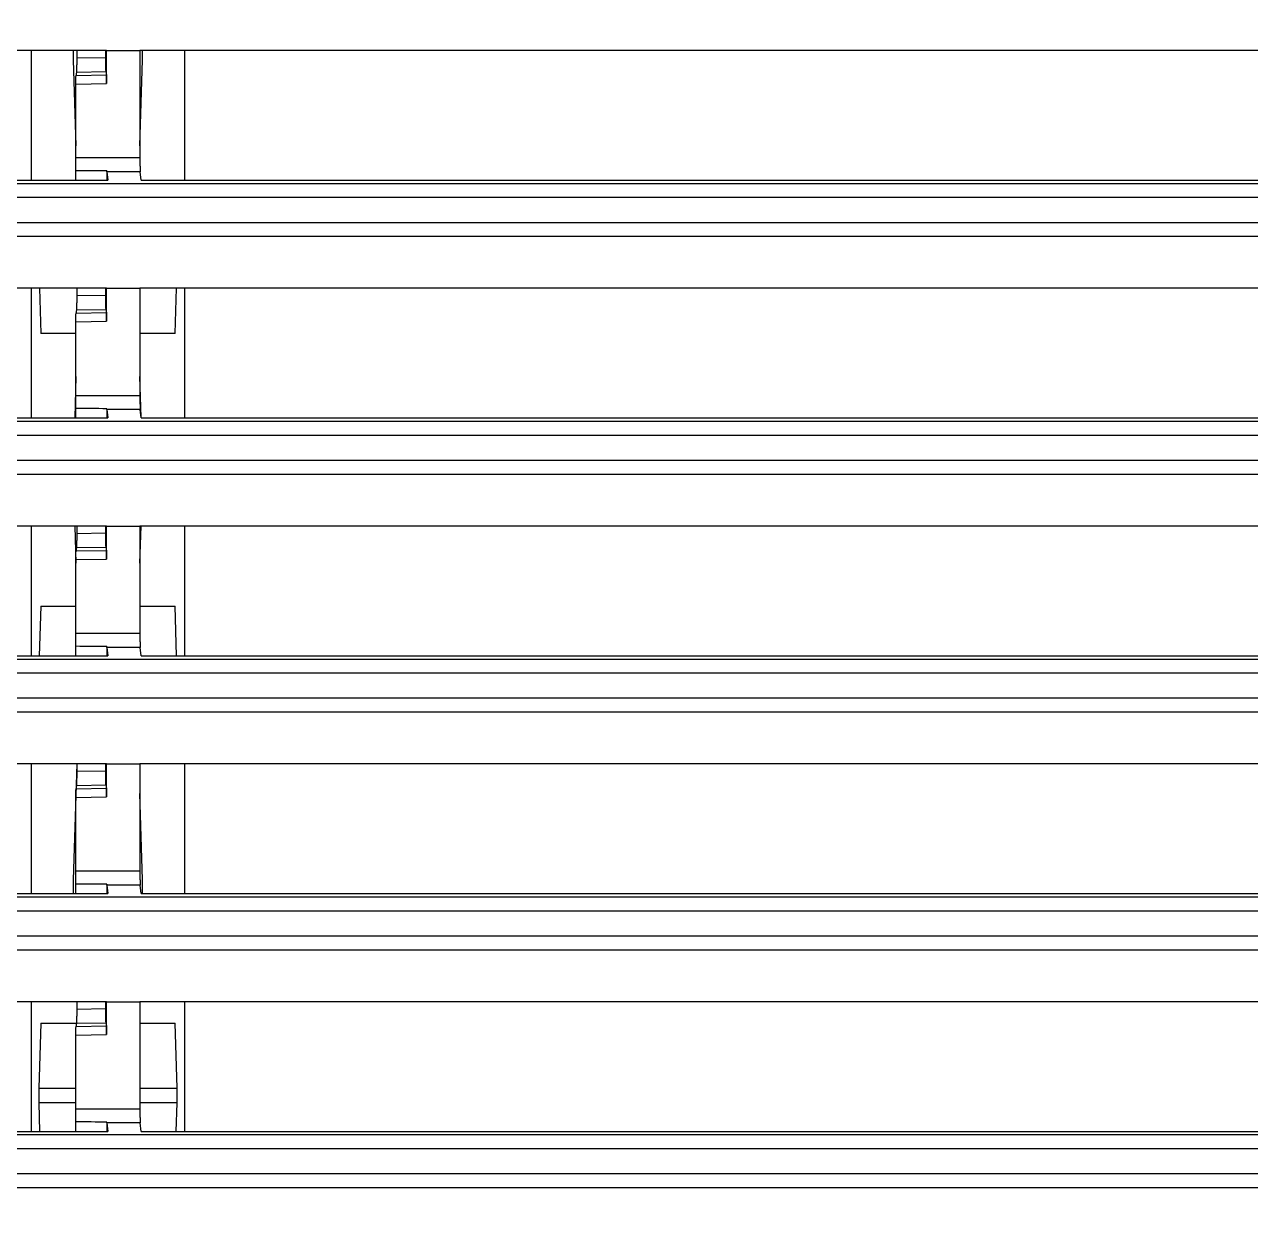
# Model space of a CAD drawing. Header units: millimetres. Extents: x -56261 to 196039, y 9480 to 100001.
# Drawn here: x 33542.11 to 33572.23, y 95793.94 to 95823.14 of the extents above; entities that cross this region are included whole.
import ezdxf

# ---------------------------------------------------------------- set-up
doc = ezdxf.new("R2010")
doc.units = ezdxf.units.MM
doc.set_wipeout_variables(frame=1)
doc.layers.add('SS-AIRCON', color=5, linetype='Continuous')
doc.layers.add('SS-TEXT', color=7, linetype='Continuous')

# ---------------------------------------------------------------- blocks, each defined once
blk = doc.blocks.new('I48T')
at = {"layer": 'SS-AIRCON', "color": 0, "linetype": 'Continuous'}
for p, q in [((580.0736, -84.77954), (-580.0737, -84.77954)), ((-599.9007, -85.26793), (599.9006, -85.26793)), ((599.9006, -86.18208), (-599.9007, -86.18208)), ((578.5326, -86.68017), (-578.5326, -86.68017)), ((210.3008, -86.79772), (126.9009, -86.79772)), ((208.75, -91.46102), (208.75, -86.79772)), ((209.0441, -86.79772), (209.013, -87.82646)), ((210.3008, -86.79772), (210.3429, -87.09899)), ((294.9008, -86.79772), (211.5009, -86.79772)), ((211.543, -87.09899), (211.5009, -86.79772)), ((213.9869, -87.82646), (213.9558, -86.79772)), ((214.25, -86.79772), (214.25, -91.46102)), ((210.3429, -87.09899), (211.543, -87.09899)), ((210.3485, -91.46102), (210.3485, -87.5976)), ((210.3485, -87.5976), (212.6515, -87.5976)), ((212.6515, -87.5976), (212.6515, -90.2562)), ((209.013, -87.82646), (210.3485, -87.82646)), ((212.6515, -87.82646), (213.9869, -87.82646)), ((209.013, -88.34608), (209.0837, -90.68435)), ((210.3485, -88.34608), (209.013, -88.34608)), ((213.9869, -88.34608), (212.6515, -88.34608)), ((213.9162, -90.68435), (213.9869, -88.34608)), ((212.6515, -90.2562), (211.5486, -90.27548)), ((211.5486, -90.27548), (211.5486, -91.46102)), ((210.3485, -90.68435), (209.0837, -90.68435)), ((211.552, -90.57505), (212.648, -90.5559)), ((211.582, -90.70296), (211.552, -90.57505)), ((212.6178, -90.6858), (211.582, -90.70296)), ((212.648, -90.5559), (212.6178, -90.6858)), ((213.9162, -90.68435), (212.6182, -90.68435)), ((211.5878, -91.2021), (212.612, -91.18513)), ((211.5878, -91.46102), (211.5878, -91.2021)), ((212.612, -91.18513), (212.612, -91.46102)), ((126.9486, -91.46102), (210.3485, -91.46102)), ((211.5486, -91.46102), (210.3485, -91.46102)), ((211.5486, -91.46102), (294.9485, -91.46102)), ((580.0736, -93.32954), (-580.0737, -93.32954)), ((-599.9007, -93.81793), (599.9006, -93.81793)), ((599.9006, -94.73208), (-599.9007, -94.73208)), ((578.5326, -95.23017), (-578.5326, -95.23017)), ((210.3008, -95.34772), (126.9009, -95.34772)), ((208.75, -100.01102), (208.75, -95.34772)), ((210.3008, -95.34772), (210.3429, -95.64899)), ((210.3429, -95.64899), (211.543, -95.64899)), ((294.9008, -95.34772), (211.5009, -95.34772)), ((211.543, -95.64899), (211.5009, -95.34772)), ((214.25, -95.34772), (214.25, -100.01102)), ((210.2548, -95.84763), (210.3485, -98.94441)), ((212.6192, -100.01102), (212.7451, -95.84763)), ((210.3485, -100.01102), (210.3485, -96.1476)), ((210.3485, -96.1476), (212.6515, -96.1476)), ((212.6515, -96.1476), (212.6515, -98.8062)), ((212.6515, -98.8062), (211.5486, -98.82548)), ((211.5486, -98.82548), (211.5486, -100.01102)), ((211.552, -99.12505), (212.648, -99.1059)), ((211.582, -99.25296), (211.552, -99.12505)), ((212.648, -99.1059), (212.6178, -99.2358)), ((212.6178, -99.2358), (211.582, -99.25296)), ((126.9486, -100.01102), (210.3485, -100.01102)), ((211.5486, -100.01102), (210.3485, -100.01102)), ((211.5486, -100.01102), (294.9485, -100.01102)), ((211.5878, -99.7521), (212.612, -99.73513)), ((211.5878, -100.01102), (211.5878, -99.7521)), ((212.612, -99.73513), (212.612, -100.01102)), ((580.0736, -101.87954), (-580.0737, -101.87954)), ((-599.9007, -102.36793), (599.9006, -102.36793)), ((599.9006, -103.28208), (-599.9007, -103.28208)), ((578.5326, -103.78017), (-578.5326, -103.78017)), ((210.3008, -103.89772), (126.9009, -103.89772)), ((208.75, -108.56102), (208.75, -103.89772)), ((209.0297, -103.89772), (209.0837, -105.68435)), ((210.3008, -103.89772), (210.3429, -104.19899)), ((294.9008, -103.89772), (211.5009, -103.89772)), ((211.543, -104.19899), (211.5009, -103.89772)), ((213.9162, -105.68435), (213.9702, -103.89772)), ((214.25, -103.89772), (214.25, -108.56102)), ((210.3429, -104.19899), (211.543, -104.19899)), ((210.3485, -104.6976), (212.6515, -104.6976)), ((210.3485, -108.56102), (210.3485, -104.6976)), ((212.6515, -104.6976), (212.6515, -107.3562)), ((210.3485, -105.68435), (209.0837, -105.68435)), ((213.9162, -105.68435), (212.6515, -105.68435)), ((210.3485, -107.22771), (210.3081, -108.56102)), ((212.6515, -107.3562), (211.5486, -107.37548)), ((211.5486, -107.37548), (211.5486, -108.56102)), ((212.6918, -108.56102), (212.6515, -107.22773)), ((211.552, -107.67505), (212.648, -107.6559)), ((211.582, -107.80296), (211.552, -107.67505)), ((212.6178, -107.7858), (211.582, -107.80296)), ((212.648, -107.6559), (212.6178, -107.7858)), ((211.5878, -108.3021), (212.612, -108.28513)), ((211.5878, -108.56102), (211.5878, -108.3021)), ((212.612, -108.28513), (212.612, -108.56102)), ((126.9486, -108.56102), (210.3485, -108.56102)), ((211.5486, -108.56102), (210.3485, -108.56102)), ((211.5486, -108.56102), (294.9485, -108.56102)), ((580.0736, -110.42954), (-580.0737, -110.42954)), ((-599.9007, -110.91793), (599.9006, -110.91793)), ((599.9006, -111.83208), (-599.9007, -111.83208)), ((578.5326, -112.33017), (-578.5326, -112.33017)), ((210.3008, -112.44772), (126.9009, -112.44772)), ((208.75, -117.11102), (208.75, -112.44772)), ((210.3008, -112.44772), (210.3429, -112.74899)), ((210.3039, -112.46938), (210.3485, -113.94441)), ((210.3429, -112.74899), (211.543, -112.74899)), ((294.9008, -112.44772), (211.5009, -112.44772)), ((211.543, -112.74899), (211.5009, -112.44772)), ((212.6515, -113.94439), (212.6967, -112.44772)), ((214.25, -112.44772), (214.25, -117.11102)), ((210.3485, -113.2476), (212.6515, -113.2476)), ((210.3485, -117.11102), (210.3485, -113.2476)), ((212.6515, -113.2476), (212.6515, -115.9062)), ((209.0837, -115.4882), (209.0347, -117.11102)), ((209.0837, -115.4882), (210.3485, -115.4882)), ((212.6515, -115.4882), (213.9162, -115.4882)), ((213.9653, -117.11102), (213.9162, -115.4882)), ((212.6515, -115.9062), (211.5486, -115.92548)), ((211.5486, -115.92548), (211.5486, -117.11102)), ((211.552, -116.22505), (212.648, -116.2059)), ((211.582, -116.35296), (211.552, -116.22505)), ((212.6178, -116.3358), (211.582, -116.35296)), ((212.648, -116.2059), (212.6178, -116.3358)), ((126.9486, -117.11102), (210.3485, -117.11102)), ((211.5486, -117.11102), (210.3485, -117.11102)), ((211.5486, -117.11102), (294.9485, -117.11102)), ((211.5878, -116.8521), (212.612, -116.83513)), ((211.5878, -117.11102), (211.5878, -116.8521)), ((212.612, -116.83513), (212.612, -117.11102)), ((580.0736, -118.97954), (-580.0737, -118.97954)), ((-599.9007, -119.46793), (599.9006, -119.46793)), ((599.9006, -120.38208), (-599.9007, -120.38208)), ((578.5326, -120.88017), (-578.5326, -120.88017)), ((210.3008, -120.99772), (126.9009, -120.99772)), ((208.75, -125.66102), (208.75, -120.99772)), ((210.3008, -120.99772), (210.3429, -121.29899)), ((294.9008, -120.99772), (211.5009, -120.99772)), ((211.543, -121.29899), (211.5009, -120.99772)), ((214.25, -120.99772), (214.25, -125.66102)), ((210.3429, -121.29899), (211.543, -121.29899)), ((210.3485, -121.7976), (212.6515, -121.7976)), ((210.3485, -125.66102), (210.3485, -121.7976)), ((212.6515, -121.7976), (212.6515, -124.4562)), ((210.3485, -122.22771), (210.2548, -125.32427)), ((212.7452, -125.32427), (212.6515, -122.22773)), ((212.6515, -124.4562), (211.5486, -124.47548)), ((211.5486, -124.47548), (211.5486, -125.66102)), ((211.552, -124.77505), (212.648, -124.7559)), ((212.648, -124.7559), (212.6178, -124.8858)), ((211.582, -124.90296), (211.552, -124.77505)), ((212.6178, -124.8858), (211.582, -124.90296)), ((211.5878, -125.4021), (212.612, -125.38513)), ((211.5878, -125.66102), (211.5878, -125.4021)), ((212.612, -125.38513), (212.612, -125.66102)), ((126.9486, -125.66102), (210.3485, -125.66102)), ((211.5486, -125.66102), (210.3485, -125.66102)), ((211.5486, -125.66102), (294.9485, -125.66102))]:
    blk.add_line(p, q, dxfattribs=at)
for points in [[(210.3485, -87.59745), (210.3485, -87.57723, 0.00015337), (210.3485, -87.55662, 0.0001437), (210.3485, -87.53561, 0.00014236), (210.3485, -87.51426, 0.00015145), (210.3484, -87.49263, 0.00015746), (210.3484, -87.47079, 0.00016341), (210.3483, -87.4488, 0.00016954), (210.3483, -87.42672, 0.00017858), (210.3482, -87.40464, 0.00018746), (210.3481, -87.38265, 0.00019883), (210.3479, -87.36084, 0.00021078), (210.3478, -87.33929, 0.00022578), (210.3476, -87.31812, 0.00024261), (210.3474, -87.29741, 0.00026356), (210.3473, -87.27727, 0.00028664), (210.347, -87.2578, 0.00031353), (210.3468, -87.2391, 0.00035057), (210.3466, -87.22125, 0.0004005), (210.3463, -87.20437, 0.00044361), (210.346, -87.18851, 0.00047514), (210.3457, -87.17382, 0.00060298), (210.3454, -87.16022, 0.00085673), (210.3451, -87.14781, 0.00082928), (210.3448, -87.13689, 0.0003716), (210.3445, -87.12765, 0.0014961), (210.3441, -87.11885, 0.00440967), (210.3436, -87.10925, 0.00430204), (210.3428, -87.09907, 0.00349237)], [(212.6559, -87.13817), (212.6556, -87.147, 0.00100361), (212.6553, -87.15661, 0.00084874), (212.655, -87.16704, 0.00072073), (212.6547, -87.17823, 0.00062783), (212.6544, -87.19016, 0.00055036), (212.6542, -87.20278, 0.00048849), (212.6539, -87.21607, 0.00043629), (212.6537, -87.22997, 0.00039437), (212.6535, -87.24446, 0.0003584), (212.6532, -87.25947, 0.00032825), (212.653, -87.27496, 0.00030231), (212.6529, -87.29088, 0.00027992), (212.6527, -87.30718, 0.00026097), (212.6525, -87.3238, 0.0002443), (212.6524, -87.34071, 0.0002295), (212.6522, -87.35785, 0.0002154), (212.6521, -87.37515, 0.00020575), (212.652, -87.39261, 0.00019822), (212.6519, -87.41017, 0.00018544), (212.6518, -87.4277, 0.00016802), (212.6518, -87.44514, 0.00017483), (212.6517, -87.4628, 0.00019427), (212.6516, -87.48075, 0.00014924), (212.6516, -87.49757, 0.00006428), (212.6516, -87.51273, 0.00018985), (212.6516, -87.53175, 0.0003092), (212.6516, -87.56037, 0.00015642), (212.6516, -87.59745, 0.00008633)], [(209.0129, -87.82638), (209.0128, -87.83179, 0.00059823), (209.0126, -87.83763, 0.00050128), (209.0125, -87.84391, 0.00044422), (209.0123, -87.85063, 0.00042169), (209.0122, -87.85782, 0.0003908), (209.012, -87.86545, 0.00036386), (209.0119, -87.87356, 0.00033779), (209.0118, -87.88213, 0.00031943), (209.0116, -87.89117, 0.00029985), (209.0115, -87.90066, 0.00028526), (209.0114, -87.91061, 0.00026991), (209.0112, -87.921, 0.00025873), (209.0111, -87.93183, 0.00024679), (209.011, -87.94307, 0.00023813), (209.0109, -87.95471, 0.00022888), (209.0108, -87.96671, 0.00022227), (209.0107, -87.97907, 0.00021523), (209.0107, -87.99174, 0.0002103), (209.0106, -88.0047, 0.00020512), (209.0105, -88.0179, 0.00020162), (209.0105, -88.03131, 0.00019808), (209.0105, -88.0449, 0.00019583), (209.0104, -88.05862, 0.00019376), (209.0104, -88.07242, 0.00019267), (209.0104, -88.08627, 0.000192), (209.0104, -88.10012, 0.000192), (209.0104, -88.11392, 0.00019268), (209.0105, -88.12764, 0.00019378), (209.0105, -88.14123, 0.00019586), (209.0105, -88.15464, 0.00019813), (209.0106, -88.16784, 0.00020166), (209.0107, -88.1808, 0.00020511), (209.0107, -88.19346, 0.00021038), (209.0108, -88.20582, 0.0002156), (209.0109, -88.21782, 0.0002223), (209.011, -88.22946, 0.00022791), (209.0111, -88.24069, 0.00023853), (209.0112, -88.25152, 0.00025102), (209.0114, -88.26191, 0.00025786), (209.0115, -88.27185, 0.00025481), (209.0116, -88.2813, 0.00028954), (209.0118, -88.29038, 0.00035467), (209.0119, -88.29912, 0.00030441), (209.012, -88.30705, 0.00014209), (209.0122, -88.31398, 0.00043603), (209.0123, -88.32186, 0.00085139), (209.0126, -88.33269, 0.00051712), (209.0129, -88.34609, 0.00031402)], [(213.9868, -88.34609), (213.987, -88.34069, 0.0006535), (213.9871, -88.33485, 0.00054755), (213.9873, -88.32857, 0.00048517), (213.9874, -88.32186, 0.00046054), (213.9876, -88.31468, 0.00042677), (213.9878, -88.30705, 0.00039732), (213.9879, -88.29894, 0.00036882), (213.9881, -88.29038, 0.00034876), (213.9882, -88.28134, 0.00032736), (213.9884, -88.27185, 0.00031142), (213.9885, -88.2619, 0.00029464), (213.9886, -88.25152, 0.00028242), (213.9887, -88.24069, 0.00026937), (213.9889, -88.22946, 0.00025991), (213.989, -88.21782, 0.0002498), (213.9891, -88.20582, 0.00024258), (213.9892, -88.19346, 0.00023488), (213.9892, -88.1808, 0.00022949), (213.9893, -88.16784, 0.00022383), (213.9894, -88.15464, 0.00022), (213.9894, -88.14123, 0.00021612), (213.9895, -88.12764, 0.00021366), (213.9895, -88.11392, 0.0002114), (213.9895, -88.10012, 0.0002102), (213.9895, -88.08627, 0.00020946), (213.9895, -88.07242, 0.00020945), (213.9895, -88.05862, 0.00021018), (213.9895, -88.0449, 0.00021137), (213.9894, -88.03131, 0.00021363), (213.9894, -88.0179, 0.0002161), (213.9893, -88.0047, 0.00021994), (213.9892, -87.99174, 0.00022369), (213.9892, -87.97907, 0.00022943), (213.9891, -87.96671, 0.0002351), (213.989, -87.95471, 0.0002424), (213.9889, -87.94307, 0.00024851), (213.9887, -87.93184, 0.00026007), (213.9886, -87.921, 0.00027368), (213.9885, -87.9106, 0.00028112), (213.9884, -87.90066, 0.00027777), (213.9882, -87.89121, 0.00031562), (213.9881, -87.88213, 0.00038658), (213.9879, -87.87338, 0.00033177), (213.9878, -87.86545, 0.00015485), (213.9876, -87.85852, 0.00047517), (213.9874, -87.85063, 0.00092765), (213.9872, -87.83979, 0.00056334), (213.9868, -87.82638, 0.00034205)], [(211.5521, -90.57495), (211.5519, -90.57391, -0.02772525), (211.5518, -90.57219, -0.00986807), (211.5516, -90.56976, -0.00505837), (211.5514, -90.56662, -0.0032571), (211.5512, -90.56271, -0.00220412), (211.5511, -90.55806, -0.00160906), (211.5509, -90.55261, -0.00121372), (211.5507, -90.5464, -0.00096786), (211.5505, -90.5394, -0.0007816), (211.5504, -90.53164, -0.00065391), (211.5502, -90.52311, -0.00055141), (211.55, -90.51386, -0.0004774), (211.5499, -90.50388, -0.00041599), (211.5497, -90.49326, -0.00036992), (211.5496, -90.48198, -0.00032952), (211.5495, -90.47014, -0.00029716), (211.5493, -90.45776, -0.00027246), (211.5492, -90.4449, -0.00025459), (211.5491, -90.4316, -0.00023021), (211.549, -90.41799, -0.00020352), (211.5489, -90.40418, -0.00020736), (211.5488, -90.38991, -0.00022641), (211.5488, -90.37515, -0.00016951), (211.5487, -90.36117, -0.00007124), (211.5487, -90.34843, -0.0002133), (211.5486, -90.33225, -0.00034135), (211.5486, -90.30765, -0.00016981), (211.5486, -90.27563, -0.0000924)], [(212.6178, -90.68586), (212.6176, -90.68789, 0.02444656), (212.6173, -90.6913, 0.00855299), (212.617, -90.69613, 0.00428429), (212.6167, -90.70236, 0.00269068), (212.6164, -90.71006, 0.00180582), (212.6161, -90.71915, 0.00131076), (212.6158, -90.72968, 0.0009873), (212.6155, -90.74156, 0.00078374), (212.6153, -90.7548, 0.00063344), (212.615, -90.76928, 0.00052844), (212.6147, -90.78499, 0.00044656), (212.6145, -90.80181, 0.00038579), (212.6142, -90.81968, 0.00033704), (212.614, -90.83849, 0.00029908), (212.6138, -90.85815, 0.00026727), (212.6136, -90.87854, 0.00024068), (212.6134, -90.89956, 0.00022106), (212.6132, -90.92112, 0.00020579), (212.6131, -90.94313, 0.000187), (212.6129, -90.96536, 0.00016568), (212.6128, -90.98767, 0.00016773), (212.6127, -91.01043, 0.00018106), (212.6126, -91.03369, 0.00013791), (212.6125, -91.05557, 0.00006181), (212.6124, -91.07536, 0.0001693), (212.6123, -91.10012, 0.0002693), (212.6122, -91.13725, 0.00013675), (212.6122, -91.18531, 0.00007602)], [(210.2543, -95.34772), (210.2542, -95.35419, 0.00042121), (210.254, -95.36106, 0.00036715), (210.2539, -95.36833, 0.00033435), (210.2538, -95.37599, 0.00032252), (210.2536, -95.38406, 0.00030492), (210.2535, -95.39252, 0.00028902), (210.2534, -95.40139, 0.00027327), (210.2533, -95.41064, 0.00026225), (210.2531, -95.42028, 0.00025018), (210.253, -95.43029, 0.00024116), (210.2529, -95.44066, 0.0002315), (210.2528, -95.45137, 0.0002245), (210.2527, -95.46241, 0.00021694), (210.2527, -95.47375, 0.00021151), (210.2526, -95.48539, 0.00020568), (210.2525, -95.49727, 0.00020155), (210.2524, -95.50939, 0.00019726), (210.2524, -95.52171, 0.00019439), (210.2523, -95.53421, 0.0001913), (210.2523, -95.54685, 0.00018907), (210.2523, -95.55959, 0.00018772), (210.2523, -95.57241, 0.00018802), (210.2523, -95.58526, 0.00018264), (210.2523, -95.59812, 0.0001706), (210.2523, -95.61094, 0.00016606), (210.2523, -95.62369, 0.00016757), (210.2523, -95.63635, 0.00016931), (210.2524, -95.64886, 0.00017076), (210.2524, -95.66121, 0.00017329), (210.2525, -95.67336, 0.00017592), (210.2525, -95.68528, 0.00017968), (210.2526, -95.69695, 0.00018319), (210.2527, -95.70834, 0.00018837), (210.2528, -95.71942, 0.00019338), (210.2528, -95.73018, 0.0001997), (210.2529, -95.7406, 0.00020493), (210.253, -95.75066, 0.00021463), (210.2531, -95.76035, 0.00022599), (210.2532, -95.76967, 0.00023197), (210.2534, -95.77858, 0.0002289), (210.2535, -95.78706, 0.00026012), (210.2536, -95.79523, 0.00031872), (210.2537, -95.80311, 0.00027202), (210.2538, -95.81027, 0.0001249), (210.2539, -95.81654, 0.00038965), (210.2541, -95.82372, 0.00075663), (210.2543, -95.83366, 0.00045356), (210.2546, -95.846, 0.00027301)], [(210.3485, -96.14744), (210.3485, -96.12722, 0.00015338), (210.3485, -96.10661, 0.00014371), (210.3485, -96.0856, 0.00014236), (210.3485, -96.06426, 0.00015145), (210.3484, -96.04263, 0.00015746), (210.3484, -96.02079, 0.00016341), (210.3483, -95.99879, 0.00016954), (210.3483, -95.97671, 0.00017858), (210.3482, -95.95464, 0.00018746), (210.3481, -95.93265, 0.00019883), (210.3479, -95.91084, 0.00021078), (210.3478, -95.88929, 0.00022578), (210.3476, -95.86812, 0.00024261), (210.3474, -95.8474, 0.00026356), (210.3473, -95.82727, 0.00028663), (210.347, -95.80779, 0.00031352), (210.3468, -95.7891, 0.00035057), (210.3466, -95.77125, 0.00040049), (210.3463, -95.75436, 0.0004436), (210.346, -95.73851, 0.00047513), (210.3457, -95.72381, 0.00060295), (210.3454, -95.71022, 0.00085669), (210.3451, -95.69781, 0.00082923), (210.3448, -95.68688, 0.00037157), (210.3445, -95.67765, 0.00149598), (210.3441, -95.66884, 0.00440916), (210.3436, -95.65924, 0.0043013), (210.3428, -95.64906, 0.0034916)], [(212.7451, -95.846), (212.7452, -95.84099, 0.00056706), (212.7454, -95.83561, 0.00048101), (212.7455, -95.82985, 0.00042957), (212.7457, -95.82372, 0.0004089), (212.7458, -95.81719, 0.00038053), (212.7459, -95.81027, 0.00035557), (212.7461, -95.80295, 0.00033124), (212.7462, -95.79523, 0.0003139), (212.7463, -95.7871, 0.00029532), (212.7465, -95.77858, 0.00028133), (212.7466, -95.76966, 0.00026652), (212.7467, -95.76035, 0.0002556), (212.7468, -95.75066, 0.00024388), (212.7469, -95.7406, 0.00023526), (212.747, -95.73018, 0.00022597), (212.7471, -95.71942, 0.00021921), (212.7472, -95.70834, 0.00021193), (212.7473, -95.69695, 0.0002067), (212.7474, -95.68528, 0.00020111), (212.7474, -95.67336, 0.00019718), (212.7475, -95.66121, 0.00019304), (212.7476, -95.64886, 0.00019022), (212.7476, -95.63635, 0.00018739), (212.7476, -95.62369, 0.00018562), (212.7477, -95.61094, 0.00018393), (212.7477, -95.59812, 0.00018294), (212.7477, -95.58526, 0.00018331), (212.7477, -95.57241, 0.00018547), (212.7476, -95.55959, 0.00018693), (212.7476, -95.54685, 0.00018768), (212.7476, -95.53421, 0.00018934), (212.7475, -95.52171, 0.00019124), (212.7475, -95.50939, 0.00019434), (212.7474, -95.49727, 0.00019753), (212.7474, -95.48538, 0.0002015), (212.7473, -95.47375, 0.00020464), (212.7472, -95.46241, 0.00021177), (212.7471, -95.45137, 0.00022072), (212.747, -95.44065, 0.00022349), (212.7469, -95.43029, 0.00021784), (212.7468, -95.42034, 0.00024499), (212.7467, -95.41064, 0.00029709), (212.7466, -95.40118, 0.00024844), (212.7464, -95.39252, 0.00011072), (212.7463, -95.38489, 0.00035167), (212.7462, -95.37599, 0.00066567), (212.7459, -95.36345, 0.00038558), (212.7456, -95.34772, 0.00022703)], [(212.6559, -95.68816), (212.6556, -95.69699, 0.00100346), (212.6553, -95.70661, 0.00084863), (212.655, -95.71704, 0.00072064), (212.6547, -95.72822, 0.00062777), (212.6544, -95.74016, 0.00055031), (212.6542, -95.75277, 0.00048845), (212.6539, -95.76607, 0.00043626), (212.6537, -95.77997, 0.00039434), (212.6535, -95.79446, 0.00035838), (212.6532, -95.80946, 0.00032823), (212.653, -95.82495, 0.00030229), (212.6529, -95.84087, 0.00027991), (212.6527, -95.85717, 0.00026096), (212.6525, -95.8738, 0.00024429), (212.6524, -95.89071, 0.0002295), (212.6522, -95.90784, 0.00021539), (212.6521, -95.92515, 0.00020575), (212.652, -95.9426, 0.00019822), (212.6519, -95.96016, 0.00018544), (212.6518, -95.9777, 0.00016802), (212.6518, -95.99514, 0.00017483), (212.6517, -96.01279, 0.00019427), (212.6516, -96.03074, 0.00014925), (212.6516, -96.04756, 0.00006428), (212.6516, -96.06273, 0.00018986), (212.6516, -96.08174, 0.00030921), (212.6516, -96.11036, 0.00015643), (212.6516, -96.14744, 0.00008633)], [(211.5521, -99.12494), (211.5519, -99.1239, -0.02774897), (211.5518, -99.12218, -0.00987309), (211.5516, -99.11975, -0.00506017), (211.5514, -99.11661, -0.00325798), (211.5512, -99.11271, -0.00220459), (211.5511, -99.10805, -0.00160933), (211.5509, -99.10261, -0.00121389), (211.5507, -99.0964, -0.00096797), (211.5505, -99.08939, -0.00078168), (211.5504, -99.08163, -0.00065396), (211.5502, -99.0731, -0.00055145), (211.55, -99.06385, -0.00047743), (211.5499, -99.05388, -0.00041601), (211.5497, -99.04325, -0.00036994), (211.5496, -99.03198, -0.00032954), (211.5495, -99.02014, -0.00029717), (211.5493, -99.00776, -0.00027246), (211.5492, -98.9949, -0.0002546), (211.5491, -98.98159, -0.00023022), (211.549, -98.96799, -0.00020352), (211.5489, -98.95417, -0.00020736), (211.5488, -98.93991, -0.00022641), (211.5488, -98.92515, -0.00016951), (211.5487, -98.91116, -0.00007124), (211.5487, -98.89843, -0.0002133), (211.5486, -98.88224, -0.00034134), (211.5486, -98.85764, -0.00016981), (211.5486, -98.82563, -0.0000924)], [(212.6178, -99.23585), (212.6176, -99.23788, 0.02443447), (212.6173, -99.24129, 0.00855054), (212.617, -99.24613, 0.00428345), (212.6167, -99.25236, 0.00269028), (212.6164, -99.26005, 0.00180561), (212.6161, -99.26915, 0.00131063), (212.6158, -99.27968, 0.00098722), (212.6155, -99.29156, 0.00078369), (212.6153, -99.30479, 0.0006334), (212.615, -99.31927, 0.00052841), (212.6147, -99.33499, 0.00044655), (212.6145, -99.3518, 0.00038578), (212.6142, -99.36968, 0.00033703), (212.614, -99.38848, 0.00029907), (212.6138, -99.40815, 0.00026726), (212.6136, -99.42853, 0.00024068), (212.6134, -99.44955, 0.00022105), (212.6132, -99.47111, 0.00020579), (212.6131, -99.49312, 0.000187), (212.6129, -99.51535, 0.00016568), (212.6128, -99.53767, 0.00016773), (212.6127, -99.56042, 0.00018106), (212.6126, -99.58369, 0.00013791), (212.6125, -99.60556, 0.00006181), (212.6124, -99.62535, 0.00016931), (212.6123, -99.65011, 0.0002693), (212.6122, -99.68725, 0.00013676), (212.6122, -99.7353, 0.00007602)], [(210.3485, -104.69744), (210.3485, -104.67721, 0.00015338), (210.3485, -104.6566, 0.00014371), (210.3485, -104.63559, 0.00014237), (210.3485, -104.61425, 0.00015146), (210.3484, -104.59262, 0.00015746), (210.3484, -104.57078, 0.00016342), (210.3483, -104.54878, 0.00016954), (210.3483, -104.52671, 0.00017858), (210.3482, -104.50463, 0.00018746), (210.3481, -104.48264, 0.00019883), (210.3479, -104.46083, 0.00021078), (210.3478, -104.43928, 0.00022578), (210.3476, -104.41811, 0.00024261), (210.3474, -104.3974, 0.00026356), (210.3473, -104.37726, 0.00028663), (210.347, -104.35779, 0.00031352), (210.3468, -104.33909, 0.00035056), (210.3466, -104.32124, 0.00040048), (210.3463, -104.30436, 0.00044359), (210.346, -104.2885, 0.00047511), (210.3457, -104.27381, 0.00060292), (210.3454, -104.26021, 0.00085664), (210.3451, -104.2478, 0.00082918), (210.3448, -104.23688, 0.00037155), (210.3445, -104.22764, 0.00149586), (210.3441, -104.21883, 0.00440866), (210.3436, -104.20924, 0.00430056), (210.3428, -104.19905, 0.00349084)], [(212.6559, -104.23816), (212.6556, -104.24699, 0.00100331), (212.6553, -104.2566, 0.00084852), (212.655, -104.26703, 0.00072056), (212.6547, -104.27821, 0.0006277), (212.6544, -104.29015, 0.00055026), (212.6542, -104.30277, 0.00048841), (212.6539, -104.31606, 0.00043623), (212.6537, -104.32996, 0.00039432), (212.6535, -104.34445, 0.00035836), (212.6532, -104.35946, 0.00032822), (212.653, -104.37495, 0.00030228), (212.6529, -104.39087, 0.0002799), (212.6527, -104.40717, 0.00026096), (212.6525, -104.42379, 0.00024429), (212.6524, -104.44071, 0.00022949), (212.6522, -104.45784, 0.00021539), (212.6521, -104.47514, 0.00020574), (212.652, -104.49259, 0.00019822), (212.6519, -104.51016, 0.00018544), (212.6518, -104.52769, 0.00016802), (212.6518, -104.54513, 0.00017483), (212.6517, -104.56278, 0.00019427), (212.6516, -104.58073, 0.00014925), (212.6516, -104.59755, 0.00006428), (212.6516, -104.61272, 0.00018986), (212.6516, -104.63173, 0.00030921), (212.6516, -104.66035, 0.00015643), (212.6516, -104.69744, 0.00008633)], [(211.5521, -107.67493), (211.5519, -107.67389, -0.02777272), (211.5518, -107.67217, -0.0098781), (211.5516, -107.66974, -0.00506196), (211.5514, -107.6666, -0.00325886), (211.5512, -107.6627, -0.00220505), (211.5511, -107.65805, -0.00160961), (211.5509, -107.6526, -0.00121406), (211.5507, -107.64639, -0.00096809), (211.5505, -107.63938, -0.00078176), (211.5504, -107.63163, -0.00065402), (211.5502, -107.62309, -0.00055149), (211.55, -107.61384, -0.00047746), (211.5499, -107.60387, -0.00041603), (211.5497, -107.59325, -0.00036995), (211.5496, -107.58197, -0.00032955), (211.5495, -107.57013, -0.00029718), (211.5493, -107.55775, -0.00027247), (211.5492, -107.54489, -0.0002546), (211.5491, -107.53158, -0.00023022), (211.549, -107.51798, -0.00020352), (211.5489, -107.50417, -0.00020736), (211.5488, -107.4899, -0.00022641), (211.5488, -107.47514, -0.00016951), (211.5487, -107.46115, -0.00007124), (211.5487, -107.44842, -0.0002133), (211.5486, -107.43223, -0.00034133), (211.5486, -107.40764, -0.0001698), (211.5486, -107.37562, -0.0000924)], [(212.6178, -107.78584), (212.6176, -107.78787, 0.02442239), (212.6173, -107.79128, 0.00854809), (212.617, -107.79612, 0.00428261), (212.6167, -107.80235, 0.00268988), (212.6164, -107.81004, 0.0018054), (212.6161, -107.81914, 0.00131051), (212.6158, -107.82967, 0.00098714), (212.6155, -107.84155, 0.00078364), (212.6153, -107.85479, 0.00063337), (212.615, -107.86927, 0.00052839), (212.6147, -107.88498, 0.00044653), (212.6145, -107.9018, 0.00038577), (212.6142, -107.91967, 0.00033702), (212.614, -107.93848, 0.00029906), (212.6138, -107.95814, 0.00026726), (212.6136, -107.97853, 0.00024068), (212.6134, -107.99955, 0.00022105), (212.6132, -108.02111, 0.00020579), (212.6131, -108.04312, 0.000187), (212.6129, -108.06535, 0.00016568), (212.6128, -108.08766, 0.00016773), (212.6127, -108.11042, 0.00018106), (212.6126, -108.13368, 0.00013791), (212.6125, -108.15556, 0.00006181), (212.6124, -108.17534, 0.00016931), (212.6123, -108.2001, 0.0002693), (212.6122, -108.23724, 0.00013676), (212.6122, -108.28529, 0.00007602)], [(210.3485, -113.24743), (210.3485, -113.2272, 0.00015338), (210.3485, -113.20659, 0.00014371), (210.3485, -113.18558, 0.00014237), (210.3485, -113.16424, 0.00015146), (210.3484, -113.14261, 0.00015747), (210.3484, -113.12077, 0.00016342), (210.3483, -113.09878, 0.00016954), (210.3483, -113.0767, 0.00017858), (210.3482, -113.05463, 0.00018746), (210.3481, -113.03264, 0.00019883), (210.3479, -113.01082, 0.00021078), (210.3478, -112.98928, 0.00022578), (210.3476, -112.96811, 0.0002426), (210.3474, -112.94739, 0.00026355), (210.3473, -112.92726, 0.00028663), (210.347, -112.90778, 0.00031351), (210.3468, -112.88909, 0.00035055), (210.3466, -112.87124, 0.00040047), (210.3463, -112.85435, 0.00044357), (210.346, -112.8385, 0.00047509), (210.3457, -112.8238, 0.0006029), (210.3454, -112.81021, 0.0008566), (210.3451, -112.79779, 0.00082913), (210.3448, -112.78687, 0.00037152), (210.3445, -112.77763, 0.00149575), (210.3441, -112.76882, 0.00440815), (210.3436, -112.75923, 0.00429981), (210.3428, -112.74904, 0.00349007)], [(212.6559, -112.78815), (212.6556, -112.79698, 0.00100316), (212.6553, -112.80659, 0.00084841), (212.655, -112.81702, 0.00072048), (212.6547, -112.82821, 0.00062764), (212.6544, -112.84014, 0.00055021), (212.6542, -112.85276, 0.00048837), (212.6539, -112.86606, 0.0004362), (212.6537, -112.87996, 0.00039429), (212.6535, -112.89445, 0.00035834), (212.6532, -112.90945, 0.0003282), (212.653, -112.92494, 0.00030227), (212.6529, -112.94086, 0.00027989), (212.6527, -112.95716, 0.00026095), (212.6525, -112.97379, 0.00024428), (212.6524, -112.9907, 0.00022949), (212.6522, -113.00783, 0.00021539), (212.6521, -113.02514, 0.00020574), (212.652, -113.04259, 0.00019821), (212.6519, -113.06015, 0.00018544), (212.6518, -113.07769, 0.00016802), (212.6518, -113.09512, 0.00017483), (212.6517, -113.11278, 0.00019428), (212.6516, -113.13073, 0.00014925), (212.6516, -113.14755, 0.00006428), (212.6516, -113.16271, 0.00018986), (212.6516, -113.18172, 0.00030922), (212.6516, -113.21034, 0.00015643), (212.6516, -113.24743, 0.00008633)], [(211.5521, -116.22492), (211.5519, -116.22389, -0.0277965), (211.5518, -116.22216, -0.00988312), (211.5516, -116.21973, -0.00506376), (211.5514, -116.2166, -0.00325974), (211.5512, -116.21269, -0.00220552), (211.5511, -116.20804, -0.00160989), (211.5509, -116.20259, -0.00121424), (211.5507, -116.19638, -0.0009682), (211.5505, -116.18938, -0.00078184), (211.5504, -116.18162, -0.00065407), (211.5502, -116.17309, -0.00055153), (211.55, -116.16384, -0.00047749), (211.5499, -116.15387, -0.00041605), (211.5497, -116.14324, -0.00036997), (211.5496, -116.13197, -0.00032956), (211.5495, -116.12013, -0.00029719), (211.5493, -116.10775, -0.00027247), (211.5492, -116.09489, -0.00025461), (211.5491, -116.08158, -0.00023022), (211.549, -116.06798, -0.00020352), (211.5489, -116.05416, -0.00020736), (211.5488, -116.0399, -0.00022641), (211.5488, -116.02513, -0.00016951), (211.5487, -116.01115, -0.00007124), (211.5487, -115.99841, -0.00021329), (211.5486, -115.98222, -0.00034133), (211.5486, -115.95763, -0.0001698), (211.5486, -115.92561, -0.00009239)], [(212.6178, -116.33583), (212.6176, -116.33786, 0.02441031), (212.6173, -116.34127, 0.00854564), (212.617, -116.34611, 0.00428176), (212.6167, -116.35234, 0.00268948), (212.6164, -116.36004, 0.00180519), (212.6161, -116.36913, 0.00131039), (212.6158, -116.37967, 0.00098707), (212.6155, -116.39154, 0.00078359), (212.6153, -116.40478, 0.00063333), (212.615, -116.41926, 0.00052836), (212.6147, -116.43498, 0.00044651), (212.6145, -116.45179, 0.00038575), (212.6142, -116.46967, 0.00033701), (212.614, -116.48847, 0.00029906), (212.6138, -116.50814, 0.00026725), (212.6136, -116.52852, 0.00024067), (212.6134, -116.54954, 0.00022105), (212.6132, -116.5711, 0.00020578), (212.6131, -116.59311, 0.000187), (212.6129, -116.61534, 0.00016568), (212.6128, -116.63765, 0.00016773), (212.6127, -116.66041, 0.00018106), (212.6126, -116.68367, 0.00013791), (212.6125, -116.70555, 0.00006181), (212.6124, -116.72534, 0.00016931), (212.6123, -116.75009, 0.0002693), (212.6122, -116.78723, 0.00013676), (212.6122, -116.83528, 0.00007602)], [(210.3485, -121.79777), (210.3485, -121.77753, 0.00015327), (210.3485, -121.75691, 0.0001436), (210.3485, -121.73588, 0.00014226), (210.3485, -121.71452, 0.00015135), (210.3484, -121.69288, 0.00015735), (210.3484, -121.67102, 0.0001633), (210.3483, -121.64901, 0.00016942), (210.3483, -121.62692, 0.00017845), (210.3482, -121.60483, 0.00018732), (210.3481, -121.58282, 0.00019869), (210.3479, -121.56099, 0.00021063), (210.3478, -121.53943, 0.00022562), (210.3476, -121.51825, 0.00024243), (210.3474, -121.49752, 0.00026337), (210.3473, -121.47737, 0.00028643), (210.347, -121.45788, 0.0003133), (210.3468, -121.43917, 0.00035032), (210.3466, -121.42131, 0.00040021), (210.3463, -121.40441, 0.00044329), (210.346, -121.38854, 0.00047479), (210.3457, -121.37384, 0.00060253), (210.3454, -121.36023, 0.00085609), (210.3451, -121.34781, 0.00082865), (210.3448, -121.33688, 0.00037131), (210.3445, -121.32764, 0.00149494), (210.3441, -121.31882, 0.00440616), (210.3436, -121.30922, 0.00429844), (210.3428, -121.29903, 0.00348933)], [(212.6559, -121.33814), (212.6556, -121.34697, 0.00100393), (212.6553, -121.35658, 0.0008489), (212.655, -121.36702, 0.00072078), (212.6547, -121.37821, 0.00062781), (212.6544, -121.39015, 0.0005503), (212.6542, -121.40277, 0.0004884), (212.6539, -121.41608, 0.00043618), (212.6537, -121.42999, 0.00039424), (212.6535, -121.44448, 0.00035827), (212.6532, -121.4595, 0.00032811), (212.653, -121.475, 0.00030216), (212.6529, -121.49093, 0.00027978), (212.6527, -121.50724, 0.00026083), (212.6525, -121.52388, 0.00024415), (212.6524, -121.54081, 0.00022936), (212.6522, -121.55795, 0.00021525), (212.6521, -121.57527, 0.00020561), (212.652, -121.59274, 0.00019808), (212.6519, -121.61032, 0.0001853), (212.6518, -121.62787, 0.00016789), (212.6518, -121.64532, 0.00017469), (212.6517, -121.66299, 0.00019411), (212.6516, -121.68096, 0.00014912), (212.6516, -121.69779, 0.00006422), (212.6516, -121.71297, 0.00018969), (212.6516, -121.732, 0.00030892), (212.6516, -121.76065, 0.00015627), (212.6516, -121.79777, 0.00008624)], [(211.5521, -124.77491), (211.5519, -124.77388, -0.02782032), (211.5518, -124.77216, -0.00988815), (211.5516, -124.76973, -0.00506555), (211.5514, -124.76659, -0.00326062), (211.5512, -124.76269, -0.00220599), (211.5511, -124.75803, -0.00161016), (211.5509, -124.75259, -0.00121441), (211.5507, -124.74638, -0.00096832), (211.5505, -124.73937, -0.00078191), (211.5504, -124.73161, -0.00065413), (211.5502, -124.72308, -0.00055157), (211.55, -124.71383, -0.00047752), (211.5499, -124.70386, -0.00041607), (211.5497, -124.69324, -0.00036999), (211.5496, -124.68196, -0.00032957), (211.5495, -124.67012, -0.00029719), (211.5493, -124.65774, -0.00027248), (211.5492, -124.64488, -0.00025461), (211.5491, -124.63157, -0.00023022), (211.549, -124.61797, -0.00020352), (211.5489, -124.60415, -0.00020736), (211.5488, -124.58989, -0.00022641), (211.5488, -124.57513, -0.00016951), (211.5487, -124.56114, -0.00007124), (211.5487, -124.54841, -0.00021329), (211.5486, -124.53222, -0.00034132), (211.5486, -124.50762, -0.00016979), (211.5486, -124.4756, -0.00009239)], [(212.6178, -124.88582), (212.6176, -124.88785, 0.02439824), (212.6173, -124.89126, 0.00854319), (212.617, -124.8961, 0.00428092), (212.6167, -124.90233, 0.00268908), (212.6164, -124.91003, 0.00180499), (212.6161, -124.91913, 0.00131026), (212.6158, -124.92966, 0.00098699), (212.6155, -124.94154, 0.00078354), (212.6153, -124.95477, 0.0006333), (212.615, -124.96926, 0.00052834), (212.6147, -124.98497, 0.00044649), (212.6145, -125.00179, 0.00038574), (212.6142, -125.01966, 0.000337), (212.614, -125.03847, 0.00029905), (212.6138, -125.05813, 0.00026725), (212.6136, -125.07852, 0.00024067), (212.6134, -125.09954, 0.00022105), (212.6132, -125.12109, 0.00020578), (212.6131, -125.1431, 0.000187), (212.6129, -125.16533, 0.00016567), (212.6128, -125.18765, 0.00016773), (212.6127, -125.2104, 0.00018106), (212.6126, -125.23367, 0.00013791), (212.6125, -125.25554, 0.00006181), (212.6124, -125.27533, 0.00016931), (212.6123, -125.30009, 0.00026931), (212.6122, -125.33722, 0.00013676), (212.6122, -125.38527, 0.00007602)], [(210.2546, -125.32626), (210.2545, -125.32951, 0.00033606), (210.2544, -125.33291, 0.00030115), (210.2544, -125.33648, 0.00027875), (210.2543, -125.34021, 0.00026896), (210.2542, -125.3441, 0.00025548), (210.2541, -125.34816, 0.00024315), (210.254, -125.35238, 0.0002307), (210.2539, -125.35678, 0.00022134), (210.2539, -125.36135, 0.00021109), (210.2538, -125.36609, 0.00020299), (210.2537, -125.371, 0.00019423), (210.2536, -125.37609, 0.00018742), (210.2535, -125.38135, 0.00017996), (210.2535, -125.38678, 0.00017415), (210.2534, -125.39239, 0.00016776), (210.2533, -125.39816, 0.00016281), (210.2532, -125.40411, 0.00015733), (210.2532, -125.41023, 0.00015309), (210.2531, -125.41651, 0.00014838), (210.253, -125.42295, 0.00014476), (210.253, -125.42955, 0.00014071), (210.2529, -125.43631, 0.00013762), (210.2528, -125.44322, 0.00013416), (210.2528, -125.45027, 0.00013152), (210.2527, -125.45747, 0.00012857), (210.2527, -125.4648, 0.00012635), (210.2526, -125.47227, 0.00012385), (210.2526, -125.47986, 0.00012198), (210.2525, -125.48756, 0.0001199), (210.2525, -125.49538, 0.00011838), (210.2525, -125.5033, 0.00011665), (210.2524, -125.51131, 0.00011534), (210.2524, -125.5194, 0.00011406), (210.2524, -125.52758, 0.00011331), (210.2523, -125.53582, 0.00011197), (210.2523, -125.54412, 0.00011051), (210.2523, -125.55247, 0.00011083), (210.2523, -125.56086, 0.00011287), (210.2523, -125.5693, 0.00010888), (210.2523, -125.57772, 0.00010028), (210.2523, -125.5861, 0.00011458), (210.2523, -125.59462, 0.00014605), (210.2523, -125.60331, 0.00011438), (210.2523, -125.61148, 0.00004097), (210.2523, -125.61885, 0.00015913), (210.2523, -125.62821, 0.00027668), (210.2524, -125.64246, 0.00013843), (210.2524, -125.66102, 0.00007425)], [(212.7475, -125.66102), (212.7475, -125.65292, 0.00012912), (212.7476, -125.64475, 0.00012664), (212.7476, -125.63651, 0.00012483), (212.7476, -125.62821, 0.00012448), (212.7476, -125.61986, 0.00012385), (212.7476, -125.61148, 0.00012316), (212.7477, -125.60306, 0.00012265), (212.7477, -125.59462, 0.00012255), (212.7477, -125.58617, 0.00012184), (212.7477, -125.57772, 0.00012042), (212.7477, -125.56928, 0.00012), (212.7476, -125.56086, 0.00012037), (212.7476, -125.55247, 0.00012088), (212.7476, -125.54412, 0.00012137), (212.7476, -125.53582, 0.00012216), (212.7476, -125.52758, 0.00012295), (212.7475, -125.5194, 0.00012409), (212.7475, -125.51131, 0.00012515), (212.7475, -125.5033, 0.00012664), (212.7474, -125.49538, 0.00012801), (212.7474, -125.48756, 0.00012989), (212.7473, -125.47986, 0.00013158), (212.7473, -125.47227, 0.00013386), (212.7472, -125.4648, 0.00013592), (212.7472, -125.45747, 0.00013865), (212.7471, -125.45027, 0.0001411), (212.747, -125.44322, 0.00014433), (212.747, -125.43631, 0.00014722), (212.7469, -125.42955, 0.00015102), (212.7468, -125.42295, 0.00015444), (212.7468, -125.41651, 0.00015885), (212.7467, -125.41023, 0.00016276), (212.7466, -125.40411, 0.00016801), (212.7465, -125.39816, 0.00017291), (212.7465, -125.39239, 0.0001786), (212.7464, -125.38678, 0.00018311), (212.7463, -125.38135, 0.00019136), (212.7462, -125.37609, 0.00020113), (212.7461, -125.371, 0.0002047), (212.746, -125.36609, 0.0001999), (212.7459, -125.36138, 0.00022648), (212.7458, -125.35678, 0.00027698), (212.7457, -125.35228, 0.00022941), (212.7457, -125.34816, 0.00009708), (212.7456, -125.34451, 0.00032815), (212.7455, -125.34021, 0.00061864), (212.7453, -125.33404, 0.0003486), (212.7451, -125.32626, 0.00020146)]]:
    blk.add_lwpolyline(points, format="xyb", dxfattribs=at)
for points in [[(211.5446, -87.13177), (211.5436, -87.098), (211.5424, -86.99128), (211.5423, -86.84976), (211.5424, -86.79772)], [(211.5446, -95.68177), (211.5436, -95.648), (211.5424, -95.54128), (211.5423, -95.39976), (211.5424, -95.34772)], [(211.5446, -104.23176), (211.5436, -104.198), (211.5424, -104.09128), (211.5423, -103.94976), (211.5424, -103.89772)], [(211.5446, -112.78175), (211.5436, -112.748), (211.5424, -112.64128), (211.5423, -112.49976), (211.5424, -112.44772)], [(211.5446, -121.33174), (211.5436, -121.298), (211.5424, -121.19128), (211.5423, -121.04976), (211.5424, -120.99772)]]:
    blk.add_open_spline(points, degree=3, knots=[0, 0, 0, 0, 0.0002540524, 0.0004116041, 0.0004116041, 0.0004116041, 0.0004116041], dxfattribs=at)
for points in [[(212.6573, -86.79772), (212.6576, -86.93199), (212.6569, -87.08524), (212.6559, -87.13817)], [(211.5429, -87.09907), (211.5436, -87.10324), (211.5441, -87.11426), (211.5446, -87.13177)], [(211.5446, -87.13177), (211.915, -87.13378), (212.2854, -87.13597), (212.6559, -87.13817)], [(212.6516, -90.25608), (212.6515, -90.41376), (212.6499, -90.54762), (212.6481, -90.55575)], [(211.5877, -91.20201), (211.5878, -90.92855), (211.5853, -90.717), (211.582, -90.70292)], [(211.5429, -95.64906), (211.5436, -95.65324), (211.5441, -95.66426), (211.5446, -95.68177)], [(212.6573, -95.34772), (212.6576, -95.48199), (212.6569, -95.63524), (212.6559, -95.68816)], [(211.5446, -95.68177), (211.915, -95.68378), (212.2854, -95.68597), (212.6559, -95.68816)], [(212.6516, -98.80607), (212.6515, -98.96376), (212.6499, -99.09762), (212.6481, -99.10574)], [(211.5877, -99.75201), (211.5878, -99.47855), (211.5853, -99.267), (211.582, -99.25291)], [(212.6573, -103.89772), (212.6576, -104.03199), (212.6569, -104.18524), (212.6559, -104.23816)], [(211.5429, -104.19905), (211.5436, -104.20324), (211.5441, -104.21426), (211.5446, -104.23176)], [(211.5446, -104.23176), (211.915, -104.23378), (212.2854, -104.23597), (212.6559, -104.23816)], [(212.6516, -107.35607), (212.6515, -107.51376), (212.6499, -107.64762), (212.6481, -107.65573)], [(211.5877, -108.302), (211.5878, -108.02855), (211.5853, -107.817), (211.582, -107.8029)], [(211.5429, -112.74904), (211.5436, -112.75324), (211.5441, -112.76426), (211.5446, -112.78175)], [(211.5446, -112.78175), (211.915, -112.78378), (212.2854, -112.78597), (212.6559, -112.78815)], [(212.6573, -112.44772), (212.6576, -112.58199), (212.6569, -112.73524), (212.6559, -112.78815)], [(212.6516, -115.90606), (212.6515, -116.06376), (212.6499, -116.19762), (212.6481, -116.20573)], [(211.5877, -116.85199), (211.5878, -116.57855), (211.5853, -116.367), (211.582, -116.35289)], [(212.6573, -120.99772), (212.6576, -121.13199), (212.6569, -121.28524), (212.6559, -121.33814)], [(211.5429, -121.29903), (211.5436, -121.30324), (211.5441, -121.31426), (211.5446, -121.33174)], [(211.5446, -121.33174), (211.915, -121.33378), (212.2854, -121.33597), (212.6559, -121.33814)], [(212.6516, -124.45605), (212.6515, -124.61376), (212.6499, -124.74762), (212.6481, -124.75607)], [(211.5877, -125.40198), (211.5878, -125.12855), (211.5853, -124.917), (211.582, -124.90289)]]:
    blk.add_open_spline(points, degree=3, dxfattribs=at)
blk = doc.blocks.new('A$C43DE16F2')
blk.add_wipeout([(0, 14550.001), (0, 0.001), (29100, 0.001), (29100, 14550.001)]).dxf.layer = 'SS-TEXT'
at = {"layer": 'SS-TEXT', "linetype": 'Continuous', "xscale": 1.577261091527505, "yscale": 1.577261091527505, "zscale": 1.577261091527505, "rotation": 180}
blk.add_blockref('I48T', (11081.918, 7128.457), dxfattribs=at)

msp = doc.modelspace()

# ---------------------------------------------------------------- block references
at = {"layer": 'SS-TEXT', "xscale": 0.4331186193392458, "yscale": 0.4331186193392458, "zscale": 0.4331186193392458}
msp.add_blockref('A$C43DE16F2', (28888.861, 92649.191), dxfattribs=at)

doc.saveas('drawing.dxf')
